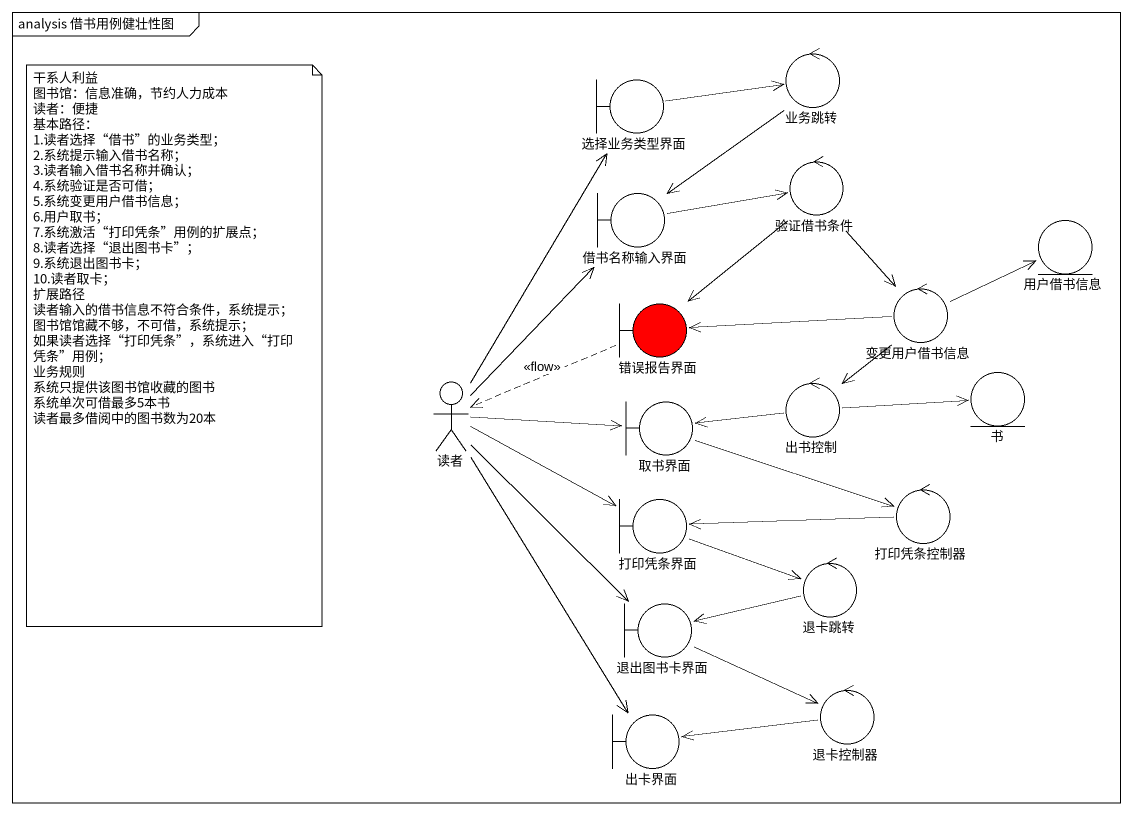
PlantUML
@startuml
mainframe analysis 借书用例健壮性图
control 业务跳转
boundary 选择业务类型界面
control 验证借书条件
boundary 借书名称输入界面
entity 用户借书信息
boundary 错误报告界面 #FF0000
control 变更用户借书信息
actor 读者
control 出书控制
entity 书
boundary 取书界面
boundary 打印凭条界面
control 打印凭条控制器
boundary 退出图书卡界面
control 退卡跳转
boundary 出卡界面
control 退卡控制器
业务跳转 --> 借书名称输入界面
选择业务类型界面 -right-> 业务跳转
验证借书条件 --> 错误报告界面
验证借书条件 --> 变更用户借书信息
借书名称输入界面 -right-> 验证借书条件
错误报告界面 .left.> 读者 : <<flow>>
变更用户借书信息 -right-> 用户借书信息
变更用户借书信息 -left-> 错误报告界面
变更用户借书信息 --> 出书控制
读者 -up-> 选择业务类型界面
读者 -up-> 借书名称输入界面
读者 -right-> 取书界面
读者 -right-> 打印凭条界面
读者 --> 退出图书卡界面
读者 --> 出卡界面
出书控制 -right-> 书
出书控制 -left-> 取书界面
取书界面 -right-> 打印凭条控制器
打印凭条界面 -right-> 退卡跳转
打印凭条控制器 -left-> 打印凭条界面
退出图书卡界面 -right-> 退卡控制器
退卡跳转 -left-> 退出图书卡界面
退卡控制器 -left-> 出卡界面
note as N1
  干系人利益
  图书馆：信息准确，节约人力成本
  读者：便捷
  基本路径：
  1.读者选择“借书”的业务类型；
  2.系统提示输入借书名称；
  3.读者输入借书名称并确认；
  4.系统验证是否可借；
  5.系统变更用户借书信息；
  6.用户取书；
  7.系统激活“打印凭条”用例的扩展点；
  8.读者选择“退出图书卡”；
  9.系统退出图书卡；
  10.读者取卡；
  扩展路径
  读者输入的借书信息不符合条件，系统提示；
  图书馆馆藏不够，不可借，系统提示；
  如果读者选择“打印凭条”，系统进入“打印凭条”用例；
  业务规则
  系统只提供该图书馆收藏的图书
  系统单次可借最多5本书
  读者最多借阅中的图书数为20本
end note
@enduml
